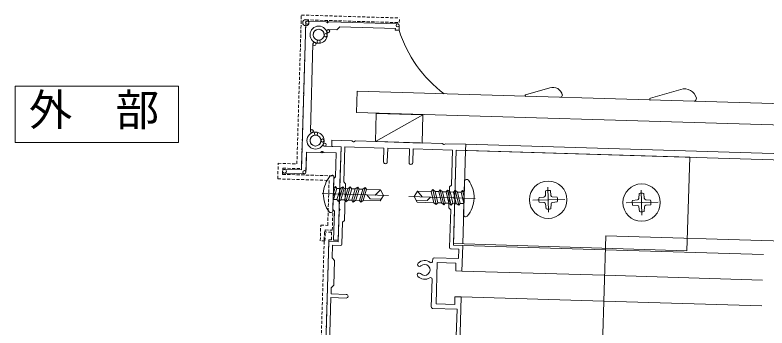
# Model space of a CAD drawing. Units: millimetres, scale not verified. Extents: x -1261 to 1262, y -891 to 891.
# Drawn here: x 88.6 to 330, y 552.8 to 653.3 of the extents above; entities that cross this region are included whole.
import ezdxf
from ezdxf.enums import TextEntityAlignment as Align

# ---------------------------------------------------------------- set-up
doc = ezdxf.new("R2010")
doc.units = ezdxf.units.MM
doc.header["$LTSCALE"] = 4
doc.header["$PDMODE"] = 32
doc.header["$PDSIZE"] = 2
for name, pattern in [('USER1', [19.1, 12.7, -6.4]), ('USER2', [51, 31.8, -6.4, 6.4, -6.4]), ('USER5', [0.375, 0.25, -0.125])]:
    doc.linetypes.add(name, pattern=pattern)
for name, color, linetype, lineweight in [('0-0_0', 3, 'Continuous', 18), ('0-1_CSLAYER2', 7, 'Continuous', 18), ('0-2_金物', 6, 'Continuous', 18), ('0-3_Defpoints', 7, 'Continuous', 18), ('0-4_41_U+FF71_U+FF99_U+FF90', 7, 'Continuous', 18), ('0-5_8寸法', 7, 'Continuous', 18), ('0-C_51破線_U+FF71_U+FF99_U+FF90', 3, 'USER5', 18)]:
    doc.layers.add(name, color=color, linetype=linetype, lineweight=lineweight)
doc.layers.add('0-D_笠木', color=7, linetype='Continuous')
doc.styles.add('ＭＳ ゴシック', font='')
doc.styles.get('ＭＳ ゴシック').set_extended_font_data('MS Gothic')

# ---------------------------------------------------------------- blocks, each defined once
blk = doc.blocks.new('BLKF0036')
at = {"layer": '0-2_金物', "color": 5}
blk.add_line((366.756, 354.992), (369.24, 355.716), dxfattribs=at)
for centre, radius, start, end in [((369.545, 354.778), 0.986, 12.65585, 108.04637), ((366.777, 354.919), 0.0764, 106.23992, 268.28164), ((370.251, 354.999), 0.257, 286.64174, 358.82448)]:
    blk.add_arc(centre, radius, start, end, dxfattribs=at)
blk = doc.blocks.new('BLKF0037')
at = {"layer": '0-2_金物', "color": 5}
blk.add_line((356.525, 355.269), (358.512, 355.848), dxfattribs=at)
for centre, radius, start, end in [((358.756, 355.098), 0.789, 12.65585, 108.04637), ((356.542, 355.211), 0.0611, 106.23992, 268.28164), ((359.321, 355.275), 0.206, 286.64174, 358.82448)]:
    blk.add_arc(centre, radius, start, end, dxfattribs=at)
blk = doc.blocks.new('A$C33DC0388')
at = {"layer": '0-0_0'}
for centre, radius, start, end in [((29.328, 38.987), 0.625, 134.74248, 240), ((31, 37.3), 3, 55.1501, 134.74248), ((31, 37.3), 1.75, 225.25752, 134.74248), ((33, 40.172), 0.5, 235.1501, 0), ((29.328, 38.987), 0.625, 240, 314.74248), ((29.328, 35.613), 0.625, 45.25752, 120), ((29.328, 35.613), 0.625, 120, 225.25752), ((31, 37.3), 3, 225.25752, 304.8499), ((33, 34.428), 0.5, 0, 124.8499), ((2.5, 7.162), 0.5, 180, 295.37693), ((4, 4), 1.75, 87.83959, 2.16041), ((4, 4), 3, 86.53696, 115.37693), ((4.085, 6.248), 0.5, 267.83959, 345), ((4.151, 6.495), 0.5, 345, 86.53696), ((6.248, 4.085), 0.5, 105, 182.16041), ((6.495, 4.151), 0.5, 3.46304, 105), ((7.059, 2.3), 0.5, 150.94072, 270), ((4, 4), 3, 330.94072, 3.46304)]:
    blk.add_arc(centre, radius, start, end, dxfattribs=at)
at = {"layer": '0-4_41_U+FF71_U+FF99_U+FF90'}
for p, q in [((0, 78), (6.459, 78)), ((0, 76), (0, 78)), ((6.932, 77.727), (6.459, 78)), ((7.068, 77.727), (7.541, 78)), ((7.541, 78), (35.459, 78)), ((35.932, 77.727), (35.459, 78)), ((36.068, 77.727), (36.541, 78)), ((36.541, 78), (43, 78)), ((0, 76), (3, 76)), ((3, 61.359), (3, 76)), ((4.2, 64.8), (4.2, 76)), ((4.2, 76), (16.8, 76)), ((16.8, 71.6), (16.8, 76)), ((18, 76), (25, 76)), ((18, 71.6), (18, 76)), ((25, 71.6), (25, 76)), ((26.2, 71.6), (26.2, 76)), ((26.2, 76), (38.8, 76)), ((38.8, 64.8), (38.8, 76)), ((40, 61.359), (40, 76)), ((4.8, 64.2), (4.2, 64.8)), ((4.8, 52.4), (4.8, 64.2)), ((38.2, 64.2), (38.8, 64.8)), ((38.2, 57.4), (38.2, 64.2)), ((3.273, 60.886), (3, 61.359)), ((3.273, 60.714), (3, 60.241)), ((39.727, 60.886), (40, 61.359)), ((39.727, 60.714), (40, 60.241)), ((3, 56.359), (3, 60.241)), ((40, 45.5), (40, 60.241)), ((3.273, 55.886), (3, 56.359)), ((3.273, 55.714), (3, 55.241)), ((38.8, 56.8), (38.2, 57.4)), ((38.8, 44.8), (38.8, 56.8)), ((4.2, 51.8), (4.8, 52.4)), ((4.2, 44.8), (4.2, 51.8)), ((0, 0.5), (0, 45.5)), ((1.2, 40.3), (1.2, 44.3)), ((1.2, 44.3), (3.7, 44.3)), ((39.3, 44.3), (41.8, 44.3)), ((40, 45.5), (43, 45.5)), ((41.8, 41.3), (41.8, 44.3)), ((43, 37.3), (43, 45.5)), ((34, 41.3), (41.8, 41.3)), ((2, 39.5), (1.2, 40.3)), ((2, 31.5), (2, 39.5)), ((33.5, 40.172), (33.5, 40.8)), ((35, 39.8), (41, 39.8)), ((35, 26.5), (35, 39.8)), ((41, 37.3), (41, 39.8)), ((29.016, 38.446), (29.016, 38.446)), ((41, 37.3), (43, 37.3)), ((33.5, 25.5), (33.5, 34.428)), ((43, 7.8), (43, 29)), ((1.2, 28.7), (6.1, 28.7)), ((1.2, 12.3), (1.2, 27.5)), ((1.2, 27.5), (6.1, 27.5)), ((34, 25), (41.8, 25)), ((35, 26.5), (41, 26.5)), ((41.8, 9.3), (41.8, 25)), ((2, 11.5), (1.2, 12.3)), ((16.8, 9.5), (16.8, 14.4)), ((18, 10), (18, 14.4)), ((25, 10), (25, 14.4)), ((26.2, 9.5), (26.2, 14.4)), ((2, 7.162), (2, 11.5)), ((18, 10), (25, 10)), ((13.35, 1.8), (13.35, 9)), ((13.85, 9.5), (16.8, 9.5)), ((14.85, 8), (28.15, 8)), ((14.85, 2), (14.85, 8)), ((26.2, 9.5), (29.15, 9.5)), ((28.15, 2), (28.15, 8)), ((29.65, 1.8), (29.65, 9)), ((36.5, 1.8), (36.5, 8.8)), ((37, 9.3), (41.8, 9.3)), ((38, 7.8), (43, 7.8)), ((38, 1.8), (38, 7.8)), ((4.568, 6.119), (4.634, 6.366)), ((6.119, 4.568), (6.366, 4.634)), ((43, 0.5), (43, 2.8)), ((0.5, 0), (17.35, 0)), ((7.059, 1.8), (13.35, 1.8)), ((14.85, 2), (17.35, 2)), ((17.35, 0), (17.35, 2)), ((25.65, 2), (28.15, 2)), ((25.65, 0), (25.65, 2)), ((25.65, 0), (42.5, 0)), ((29.65, 1.8), (36.5, 1.8)), ((38, 1.8), (41.8, 1.8))]:
    blk.add_line(p, q, dxfattribs=at)
for points in [[(40, 76), (43, 76), (43, 78)], [(0, 45.5), (3, 45.5), (3, 55.241)], [(1.2, 28.7), (1.2, 30.7), (2, 31.5)], [(41, 26.5), (41, 29), (43, 29)], [(41.8, 1.8), (41.8, 2.8), (43, 2.8)]]:
    blk.add_lwpolyline(points, dxfattribs=at)
for centre, radius, start, end in [((17.4, 71.6), 0.6, 180, 0), ((25.6, 71.6), 0.6, 180, 0), ((3.7, 44.8), 0.5, 270, 0), ((39.3, 44.8), 0.5, 180, 270), ((34, 40.8), 0.5, 90, 180), ((6.1, 28.1), 0.6, 270, 90), ((34, 25.5), 0.5, 180, 270), ((17.4, 14.4), 0.6, 0, 180), ((25.6, 14.4), 0.6, 0, 180), ((13.85, 9), 0.5, 90, 180), ((29.15, 9), 0.5, 0, 90), ((37, 8.8), 0.5, 90, 180), ((0.5, 0.5), 0.5, 180, 270), ((42.5, 0.5), 0.5, 270, 0)]:
    blk.add_arc(centre, radius, start, end, dxfattribs=at)
at = {"layer": '0-5_8寸法'}
for centre, radius, start, end in [((7, 77.8), 0.1, 227.05837, 312.94163), ((36, 77.8), 0.1, 227.05837, 312.94163), ((3.15, 60.8), 0.15, 325.22171, 34.77829), ((39.85, 60.8), 0.15, 145.22171, 214.77829), ((3.15, 55.8), 0.15, 325.22171, 34.77829)]:
    blk.add_arc(centre, radius, start, end, dxfattribs=at)
blk = doc.blocks.new('D53')
at = {"layer": '0-3_Defpoints'}
blk.add_point((2662.175, 1445.423), dxfattribs=at)
blk = doc.blocks.new('A$C76681EC4')
at = {"layer": '0-4_41_U+FF71_U+FF99_U+FF90'}
for p, q in [((0.5, 0), (6.427, 0)), ((6.9, -0.273), (6.427, 0)), ((7.1, -0.273), (7.573, 0)), ((7.573, 0), (29.5, 0)), ((0, -0.5), (0, -47.8)), ((10, -2.5), (11, -1.5)), ((28.8, -1.5), (11, -1.5)), ((28.8, -1.5), (28.8, -2)), ((28.8, -2), (30, -2)), ((30, -0.5), (30, -2)), ((7.25, -2.5), (10, -2.5)), ((2.5, -7.25), (2.5, -35.25)), ((2.5, -35.25), (2.5, -7.25)), ((7.25, -40), (12.5, -40)), ((12.5, -40), (12.5, -70)), ((1.5, -42), (5.927, -42)), ((1.5, -42), (5.927, -42)), ((1.5, -42), (1.5, -47.8)), ((1.5, -42), (1.5, -48.5)), ((1.5, -42), (1.5, -47.8)), ((1.5, -42), (5.927, -42)), ((6.4, -41.727), (5.927, -42)), ((6.6, -41.727), (7.073, -42)), ((7.073, -42), (11, -42)), ((11, -42), (11, -49.7)), ((-5.4, -47.8), (0, -47.8)), ((-5.4, -49), (1, -49)), ((-5.4, -49), (1, -49)), ((10.5, -50.2), (11, -49.7)), ((10.5, -50.2), (10.5, -54.627)), ((10.773, -55.1), (10.5, -54.627)), ((10.773, -55.3), (10.5, -55.773)), ((10.5, -55.773), (10.5, -60.2)), ((10.5, -60.2), (11, -60.7)), ((11, -60.7), (11, -70)), ((11, -70), (12.5, -70))]:
    blk.add_line(p, q, dxfattribs=at)
for points in [[(6.9, -0.273), (6.427, 0), (0.5, 0)], [(29.5, 0), (7.573, 0), (7.1, -0.273)], [(0, -0.5), (0, -47.8), (-5.4, -47.8)], [(7.25, -2.5), (10, -2.5), (11, -1.5), (28.8, -1.5), (28.8, -2), (30, -2), (30, -0.5)], [(10.773, -55.3), (10.5, -55.773), (10.5, -60.2), (11, -60.7), (11, -70), (12.5, -70), (12.5, -40), (7.25, -40)], [(1.5, -48.5), (1.5, -42), (5.927, -42), (6.4, -41.727)], [(6.6, -41.727), (7.073, -42), (11, -42), (11, -49.7), (10.5, -50.2), (10.5, -54.627), (10.773, -55.1)]]:
    blk.add_lwpolyline(points, dxfattribs=at)
for centre, radius in [((0.5, -0.5), 0.5), ((7, -0.1), 0.2), ((29.5, -0.5), 0.5), ((4.25, -4.25), 2.75), ((4.25, -4.25), 2.75), ((4.25, -4.25), 1.75), ((6.498, -4.335), 0.5), ((7.25, -3), 0.5), ((3, -7.25), 0.5), ((4.335, -6.498), 0.5), ((4.25, -38.25), 2.75), ((4.25, -38.25), 2.75), ((3, -35.25), 0.5), ((4.335, -36.002), 0.5), ((4.25, -38.25), 1.75), ((6.498, -38.165), 0.5), ((7.25, -39.5), 0.5), ((6.5, -41.9), 0.2), ((-5.4, -48.4), 0.6), ((1, -48.5), 0.5), ((10.6, -55.2), 0.2)]:
    blk.add_circle(centre, radius, dxfattribs=at)
for centre, radius, start, end in [((0.5, -0.5), 0.5, 90, 180), ((29.5, -0.5), 0.5, 0, 90), ((7, -0.1), 0.2, 240, 300), ((4.25, -4.25), 1.75, 357.83959, 272.16041), ((6.498, -4.335), 0.5, 177.83959, 357.83959), ((7.25, -3), 0.5, 90, 202.61986), ((4.25, -4.25), 2.75, 357.83959, 22.61986), ((3, -7.25), 0.5, 67.38014, 180), ((4.25, -4.25), 2.75, 247.38014, 272.16041), ((4.335, -6.498), 0.5, 272.16041, 92.16041), ((3, -35.25), 0.5, 180, 292.61986), ((4.25, -38.25), 2.75, 87.83959, 112.61986), ((4.335, -36.002), 0.5, 267.83959, 87.83959), ((4.25, -38.25), 1.75, 87.83959, 2.16041), ((6.498, -38.165), 0.5, 2.16041, 182.16041), ((4.25, -38.25), 2.75, 337.38014, 2.16041), ((7.25, -39.5), 0.5, 157.38014, 270), ((-5.4, -48.4), 0.6, 90, 270), ((10.6, -55.2), 0.2, 330, 30)]:
    blk.add_arc(centre, radius, start, end, dxfattribs=at)

msp = doc.modelspace()

# ---------------------------------------------------------------- linework, layer by layer
at = {"layer": '0-1_CSLAYER2'}
for p, q in [((198.205, 622.01), (198.409, 628.807)), ((496.416, 619.867), (198.409, 628.807)), ((496.416, 613.064), (198.205, 622.01))]:
    msp.add_line(p, q, dxfattribs=at)
at = {"layer": '0-1_CSLAYER2', "color": 3}
for p, q in [((219.588, 621.169), (204.325, 612.623)), ((496.416, 603.86), (233.312, 611.753)), ((496.416, 601.859), (233.252, 609.754)), ((278.113, 577.894), (232.337, 579.268)), ((277.868, 569.698), (232.091, 571.071)), ((277.619, 561.402), (231.842, 562.775))]:
    msp.add_line(p, q, dxfattribs=at)
msp.add_lwpolyline([(219.318, 612.173), (219.588, 621.169), (204.594, 621.619), (204.325, 612.623)], close=True, dxfattribs=at)
at = {"layer": '0-2_金物', "color": 4}
msp.add_line((232.352, 579.767), (233.252, 609.754), dxfattribs=at)
at = {"layer": '0-2_金物'}
for p, q in [((190.495, 601.83), (190.399, 601.833)), ((190.65, 590.32), (190.979, 601.316)), ((232.629, 589.013), (232.959, 600.008)), ((233.474, 600.493), (233.57, 600.49)), ((190.761, 594.019), (190.874, 597.793)), ((190.814, 594.018), (191.887, 597.591)), ((190.824, 596.138), (191.445, 598.205)), ((191.886, 597.586), (193.047, 597.552)), ((192.419, 593.373), (193.848, 598.132)), ((193.218, 593.948), (194.29, 597.518)), ((194.289, 597.514), (195.451, 597.479)), ((194.822, 593.299), (196.251, 598.059)), ((195.621, 593.875), (196.693, 597.445)), ((196.692, 597.442), (197.846, 597.408)), ((197.216, 593.226), (198.646, 597.986)), ((198.016, 593.802), (199.088, 597.372)), ((199.087, 597.37), (200.245, 597.336)), ((199.173, 593.766), (200.245, 597.336)), ((199.615, 593.153), (201.045, 597.913)), ((200.245, 597.336), (201.045, 597.912)), ((200.415, 593.729), (201.487, 597.299)), ((201.045, 597.912), (201.487, 597.299)), ((201.487, 597.298), (205.904, 597.166)), ((205.903, 597.167), (204.245, 595.415)), ((206.888, 595.337), (205.904, 597.166)), ((216.721, 594.994), (217.813, 596.761)), ((217.813, 596.762), (219.364, 594.914)), ((222.23, 596.629), (217.813, 596.761)), ((222.708, 597.215), (222.23, 596.629)), ((223.086, 593.001), (222.23, 596.629)), ((223.85, 592.379), (222.708, 597.215)), ((223.472, 596.591), (222.708, 597.215)), ((224.328, 592.964), (223.472, 596.591)), ((224.629, 596.557), (223.472, 596.591)), ((225.485, 592.93), (224.629, 596.558)), ((226.249, 592.308), (225.107, 597.144)), ((227.024, 596.485), (225.871, 596.519)), ((227.88, 592.86), (227.024, 596.487)), ((228.643, 592.237), (227.502, 597.074)), ((229.428, 596.413), (228.266, 596.447)), ((230.283, 592.789), (229.427, 596.416)), ((231.046, 592.166), (229.905, 597.003)), ((231.831, 596.34), (230.669, 596.375)), ((232.687, 592.714), (231.83, 596.345)), ((232.804, 594.831), (232.308, 596.932)), ((232.74, 592.712), (232.853, 596.486)), ((190.761, 594.02), (191.978, 593.983)), ((192.419, 593.373), (193.218, 593.948)), ((193.213, 593.945), (194.381, 593.91)), ((201.598, 595.494), (202.631, 594.264)), ((204.245, 595.415), (201.598, 595.494)), ((202.631, 594.264), (206.159, 594.158)), ((206.888, 595.337), (205.795, 593.567)), ((216.721, 594.994), (217.706, 593.163)), ((219.364, 594.914), (222.011, 594.834)), ((222.011, 594.834), (220.906, 593.668)), ((194.822, 593.299), (195.621, 593.875)), ((195.618, 593.873), (196.775, 593.838)), ((197.216, 593.226), (196.774, 593.839)), ((197.216, 593.226), (198.016, 593.802)), ((198.014, 593.801), (199.173, 593.766)), ((199.615, 593.153), (199.173, 593.766)), ((199.615, 593.153), (200.415, 593.729)), ((200.415, 593.729), (205.795, 593.567)), ((220.906, 593.668), (217.377, 593.774)), ((223.086, 593.001), (217.706, 593.163)), ((223.85, 592.379), (223.086, 593.001)), ((223.85, 592.378), (224.328, 592.964)), ((225.487, 592.929), (224.328, 592.964)), ((226.249, 592.308), (225.485, 592.93)), ((226.249, 592.307), (226.727, 592.893)), ((227.883, 592.857), (226.726, 592.892)), ((228.643, 592.237), (227.88, 592.86)), ((230.287, 592.785), (229.12, 592.82)), ((231.046, 592.166), (230.283, 592.789)), ((232.74, 592.713), (231.523, 592.749)), ((190.135, 589.835), (190.039, 589.838)), ((233.114, 588.498), (233.21, 588.496))]:
    msp.add_line(p, q, dxfattribs=at)
at = {"layer": '0-2_金物', "color": 7}
for p, q in [((258.977, 596.838), (258.876, 595.271)), ((260.477, 596.872), (260.647, 595.311)), ((256.871, 594.636), (258.432, 594.807)), ((262.679, 594.766), (261.112, 594.866)), ((288.961, 595.939), (288.861, 594.372)), ((290.461, 595.972), (290.632, 594.412)), ((292.663, 593.866), (291.097, 593.967)), ((256.904, 593.136), (258.471, 593.035)), ((259.107, 591.03), (258.936, 592.591)), ((260.606, 591.064), (260.707, 592.631)), ((262.712, 593.266), (261.152, 593.095)), ((286.855, 593.736), (288.416, 593.907)), ((286.889, 592.237), (288.456, 592.136)), ((289.091, 590.131), (288.921, 591.691)), ((290.591, 590.164), (290.692, 591.731)), ((292.697, 592.367), (291.136, 592.196)), ((276.749, 532.415), (278.247, 582.342)), ((278.247, 582.342), (478.157, 576.345))]:
    msp.add_line(p, q, dxfattribs=at)
at = {"layer": '0-2_金物', "color": 7, "linetype": 'USER2'}
for p, q in [((259.702, 597.95), (259.881, 589.952)), ((289.687, 597.05), (289.866, 589.052)), ((254.861, 593.841), (265.087, 594.069)), ((256.556, 593.879), (256.505, 593.877)), ((284.846, 592.941), (295.072, 593.17)), ((286.541, 592.979), (286.489, 592.978))]:
    msp.add_line(p, q, dxfattribs=at)
at = {"layer": '0-2_金物', "linetype": 'USER2'}
for p, q in [((187.216, 595.926), (208.553, 595.286)), ((236.393, 594.403), (215.056, 595.043))]:
    msp.add_line(p, q, dxfattribs=at)
at = {"layer": '0-2_金物', "linetype": 'USER1'}
for p, q in [((278.113, 577.894), (478.024, 571.897)), ((277.868, 569.698), (477.778, 563.701)), ((277.619, 561.402), (477.529, 555.404))]:
    msp.add_line(p, q, dxfattribs=at)
at = {"layer": '0-2_金物', "color": 7}
msp.add_lwpolyline([(88.601, 630.433), (141.126, 630.433), (141.126, 612.384), (88.601, 612.384)], close=True, dxfattribs=at)
at = {"layer": '0-2_金物', "color": 4}
msp.add_lwpolyline([(304.32, 577.608), (229.353, 579.857), (230.253, 609.844), (305.219, 607.595)], close=True, dxfattribs=at)
at = {"layer": '0-2_金物'}
for points in [[(190.874, 597.793), (191.445, 598.205), (191.887, 597.591)], [(192.418, 593.372), (191.976, 593.985), (193.048, 597.555)], [(193.048, 597.555), (193.848, 598.131), (194.29, 597.518)], [(194.821, 593.299), (194.379, 593.912), (195.451, 597.482), (196.251, 598.058), (196.693, 597.445)], [(196.774, 593.839), (197.846, 597.409), (198.646, 597.985), (199.088, 597.372)], [(226.727, 592.893), (225.871, 596.52), (225.107, 597.144), (224.629, 596.558)], [(228.644, 592.237), (229.122, 592.822), (228.266, 596.45), (227.502, 597.073), (227.024, 596.487)], [(230.669, 596.379), (229.905, 597.002), (229.427, 596.416)], [(231.047, 592.166), (231.525, 592.751), (230.669, 596.379)], [(232.853, 596.486), (232.308, 596.931), (231.83, 596.345)]]:
    msp.add_lwpolyline(points, dxfattribs=at)
at = {"layer": '0-2_金物', "color": 7}
for centre in [(259.792, 593.951), (289.776, 593.051)]:
    msp.add_circle(centre, 6, dxfattribs=at)
at = {"layer": '0-2_金物'}
for centre, radius, start, end in [((251.31, 660.937), 41.352, 197.63232, 232.86947), ((197.502, 595.392), 9.928, 140.86698, 176.98145), ((190.369, 600.834), 1, 88.28164, 124.57145), ((190.48, 601.331), 0.5, 358.28164, 88.28164), ((233.459, 599.993), 0.5, 88.28164, 178.28164), ((233.54, 599.491), 1, 51.99183, 88.28164), ((226.095, 594.486), 9.926, 359.582, 35.69892), ((197.515, 595.842), 9.927, 179.58192, 215.69762), ((226.108, 594.937), 9.926, 320.86436, 356.98129), ((190.069, 590.838), 1, 231.99183, 268.28164), ((190.15, 590.335), 0.5, 268.28164, 358.28164), ((233.129, 588.998), 0.5, 178.28164, 268.28164), ((233.24, 589.495), 1, 268.28164, 304.57145)]:
    msp.add_arc(centre, radius, start, end, dxfattribs=at)
at = {"layer": '0-2_金物', "color": 7}
for centre, radius, start, end in [((259.792, 593.951), 3, 76.80413, 105.75915), ((259.792, 593.951), 3, 166.80413, 195.75915), ((258.377, 595.304), 0.5, 276.24097, 356.32231), ((261.144, 595.365), 0.5, 186.24097, 266.32231), ((259.792, 593.951), 3, 346.80413, 15.75915), ((288.362, 594.404), 0.5, 276.24097, 356.32231), ((289.776, 593.051), 3, 76.80413, 105.75915), ((291.129, 594.466), 0.5, 186.24097, 266.32231), ((258.439, 592.537), 0.5, 6.24097, 86.32231), ((261.206, 592.598), 0.5, 96.24097, 176.32231), ((289.776, 593.051), 3, 166.80413, 195.75915), ((288.424, 591.637), 0.5, 6.24097, 86.32231), ((291.191, 591.699), 0.5, 96.24097, 176.32231), ((289.776, 593.051), 3, 346.80413, 15.75915), ((259.792, 593.951), 3, 256.80413, 285.75915), ((289.776, 593.051), 3, 256.80413, 285.75915)]:
    msp.add_arc(centre, radius, start, end, dxfattribs=at)
at = {"layer": '0-C_51破線_U+FF71_U+FF99_U+FF90'}
for p, q in [((179.099, 605.476), (180.532, 653.254)), ((180.532, 653.254), (212.018, 652.31)), ((211.973, 650.81), (212.018, 652.31)), ((180.553, 603.932), (181.987, 651.71)), ((181.987, 651.71), (211.973, 650.81)), ((172.952, 600.658), (173.102, 605.656)), ((173.102, 605.656), (179.099, 605.476)), ((174.496, 602.112), (174.556, 604.111)), ((174.556, 604.111), (180.553, 603.932)), ((174.496, 602.112), (190.989, 601.618)), ((190.465, 584.175), (190.989, 601.618)), ((172.952, 600.658), (189.444, 600.163)), ((189.011, 585.72), (189.444, 600.163)), ((186.612, 580.789), (186.762, 585.787)), ((186.762, 585.787), (189.011, 585.72)), ((187.947, 583.601), (186.448, 533.623)), ((190.246, 583.532), (187.947, 583.601)), ((188.111, 580.744), (188.216, 584.243)), ((188.216, 584.243), (190.465, 584.175)), ((190.246, 583.532), (190.171, 581.033)), ((188.111, 580.744), (186.612, 580.789)), ((189.371, 581.057), (187.992, 535.078)), ((190.171, 581.033), (189.371, 581.057))]:
    msp.add_line(p, q, dxfattribs=at)

# ---------------------------------------------------------------- block references
at = {"layer": '0-0_0', "xscale": 3.927273, "yscale": 3.927273}
for name, p in [('BLKF0037', (-1147.632, -767.641)), ('BLKF0036', (-1147.727, -767.601))]:
    msp.add_blockref(name, p, dxfattribs=at)
at = {"layer": '0-1_CSLAYER2'}
msp.add_blockref('D53', (-2480.215, -794.612), dxfattribs=at)
at = {"layer": '0-4_41_U+FF71_U+FF99_U+FF90', "rotation": 358.28164}
msp.add_blockref('A$C33DC0388', (187.992, 535.078), dxfattribs=at)
at = {"layer": '0-D_笠木', "rotation": 358.28164}
msp.add_blockref('A$C76681EC4', (181.975, 651.31), dxfattribs=at)

# ---------------------------------------------------------------- texts
at = {"layer": '0-2_金物', "color": 7, "style": 'ＭＳ ゴシック'}
msp.add_text('外\u3000部', height=10.22, dxfattribs=at).set_placement((93.033, 614.647), align=Align.BOTTOM_LEFT)

doc.saveas('drawing.dxf')
